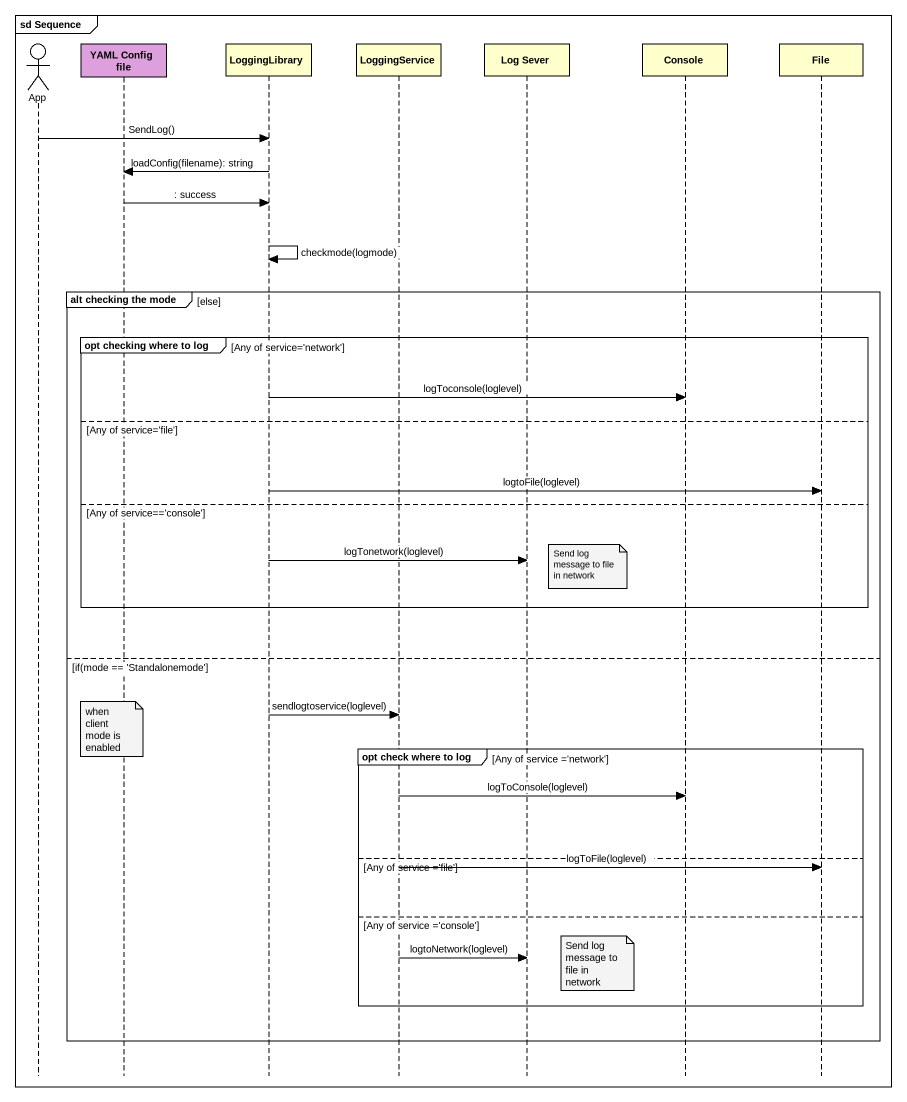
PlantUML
@startuml
mainframe sd Sequence
hide footbox
actor App
participant "YAML Config file" as YAML_Config_file #DDA0DD
participant LoggingLibrary
participant LoggingService
participant "Log Sever" as Log_Sever
participant Console
participant "File" as File_

App -> LoggingLibrary : SendLog()
LoggingLibrary -> YAML_Config_file : loadConfig(filename): string
YAML_Config_file -> LoggingLibrary : : success
LoggingLibrary -> LoggingLibrary : checkmode(logmode)
group alt checking the mode [else]
  group opt checking where to log [Any of service='network']
    LoggingLibrary -> Console : logToconsole(loglevel)
  else Any of service='file'
    LoggingLibrary -> File_ : logtoFile(loglevel)
  else Any of service=='console'
    LoggingLibrary -> Log_Sever : logTonetwork(loglevel)
    note right of Log_Sever : Send log message to file in network
  end
else if(mode == 'Standalonemode'
  LoggingLibrary -> LoggingService : sendlogtoservice(loglevel)
  note over YAML_Config_file : when client mode is enabled
  group opt check where to log [Any of service ='network']
    LoggingService -> Console : logToConsole(loglevel)
  else Any of service ='file'
    LoggingService -> File_ : logToFile(loglevel)
  else Any of service ='console'
    LoggingService -> Log_Sever : logtoNetwork(loglevel)
    note right of Log_Sever : Send log message to file in network
  end
end
@enduml
